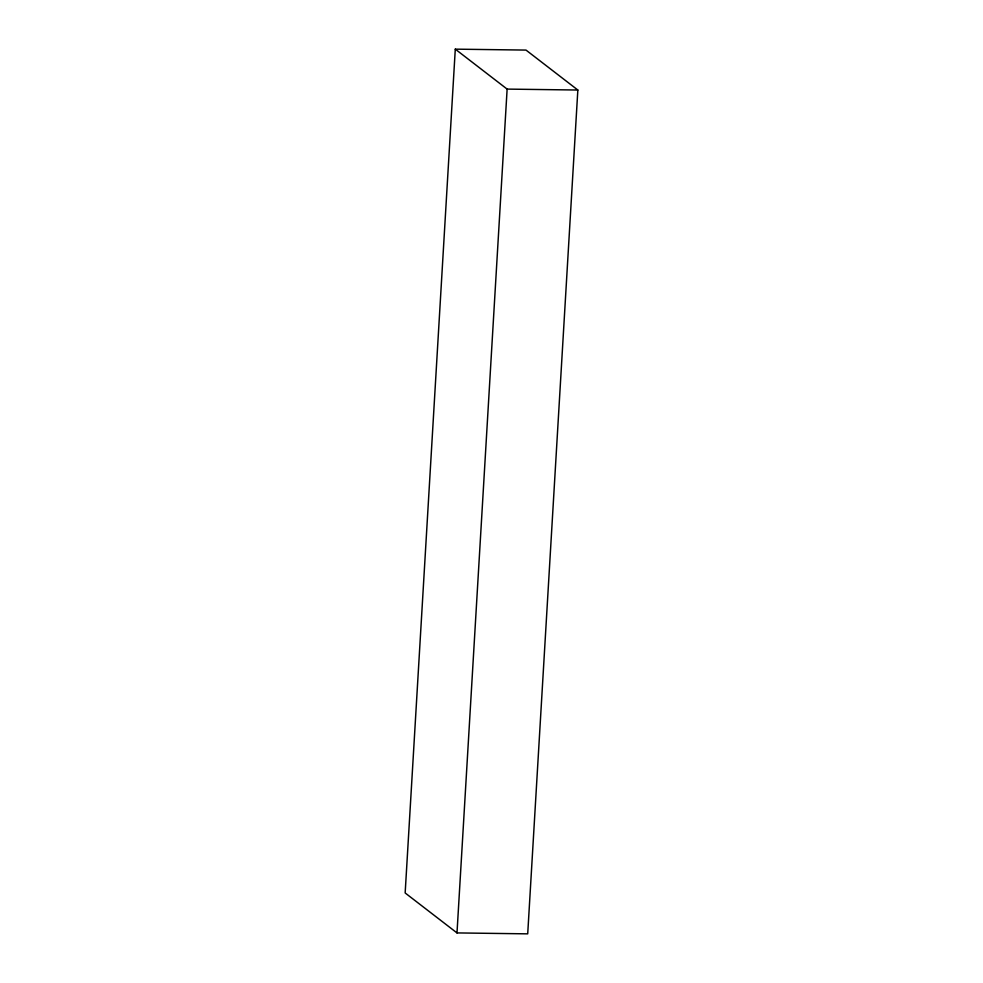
<?xml version="1.0" encoding="UTF-8"?>
<svg xmlns="http://www.w3.org/2000/svg" width="983" height="983" viewBox="0 0 983 983"><rect width="100%" height="100%" fill="white"/><g stroke="black" fill="none" stroke-linecap="round" stroke-linejoin="round"><path stroke-width="1.47" d="M455.289 49.15L405.156 892.969L456.997 932.916L527.711 933.85L577.844 90.031L526.003 50.084L455.289 49.15L507.13 89.097L577.844 90.031M456.997 932.916L507.13 89.097"/></g></svg>
